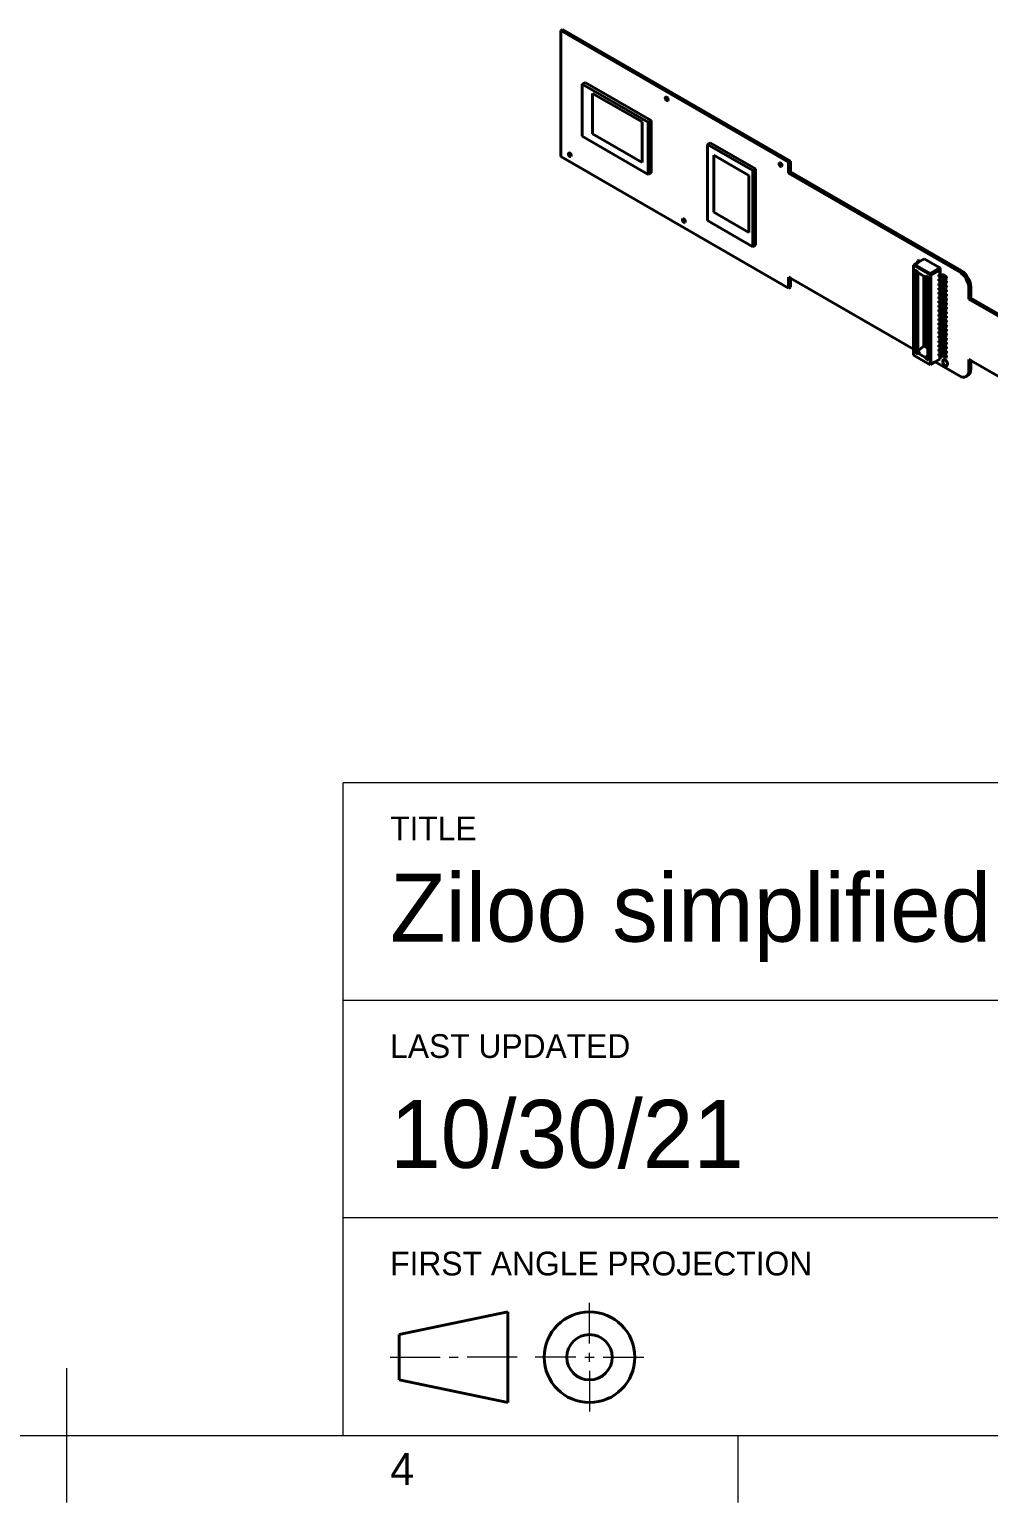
# Model space of a CAD drawing. Header units: millimetres. Extents: x 15 to 292, y 5 to 205.
# Drawn here: x 150.7 to 222.2, y 5 to 114.7 of the extents above; entities that cross this region are included whole.
import ezdxf

# ---------------------------------------------------------------- set-up
doc = ezdxf.new("R2010")
doc.units = ezdxf.units.MM
doc.layers.add('Border', color=7, linetype='Continuous')
doc.layers.add('Geometries', color=7, linetype='Continuous')
doc.styles.add('Shapr0', font='txt', dxfattribs={"height": 2.3925})
doc.styles.add('Shapr1', font='txt', dxfattribs={"height": 2.3925})

msp = doc.modelspace()

# ---------------------------------------------------------------- linework, layer by layer
at = {"layer": 'Border', "linetype": 'Continuous', "lineweight": 15}
for p, q in [((287, 58.6), (174.1, 58.6)), ((174.1, 10), (174.1, 58.6)), ((287, 42.4), (174.1, 42.4)), ((287, 26.2), (174.1, 26.2)), ((192.45, 16.837), (192.45, 19.875)), ((177.6, 15.825), (181.313, 15.825)), ((181.988, 15.825), (182.663, 15.825)), ((187.05, 15.825), (183.338, 15.825)), ((191.438, 15.825), (188.4, 15.825)), ((192.113, 15.825), (192.788, 15.825)), ((192.45, 15.487), (192.45, 16.162)), ((193.463, 15.825), (196.5, 15.825)), ((153.5, 15), (153.5, 5)), ((192.45, 14.812), (192.45, 11.775)), ((20, 10), (287, 10)), ((203.5, 10), (203.5, 5))]:
    msp.add_line(p, q, dxfattribs=at)
at = {"layer": 'Border', "linetype": 'Continuous', "lineweight": 40}
for p, q in [((178.275, 17.512), (186.375, 19.2)), ((186.375, 19.2), (186.375, 12.45)), ((178.275, 17.512), (178.275, 14.137)), ((178.275, 14.137), (186.375, 12.45))]:
    msp.add_line(p, q, dxfattribs=at)
for radius in [3.375, 1.688]:
    msp.add_circle((192.45, 15.825), radius, dxfattribs=at)
at = {"layer": 'Geometries', "linetype": 'Continuous', "lineweight": 40}
for p, q in [((190.304, 114.644), (190.445, 114.725)), ((190.304, 114.644), (190.445, 114.725)), ((190.304, 114.644), (207.275, 104.846)), ((190.304, 105.254), (190.304, 114.644)), ((190.304, 105.254), (190.304, 114.644)), ((190.304, 114.644), (207.275, 104.846)), ((190.445, 114.725), (207.416, 104.927)), ((190.445, 114.725), (207.416, 104.927)), ((191.906, 110.656), (192.119, 110.779)), ((191.906, 110.656), (196.825, 107.817)), ((191.906, 106.766), (191.906, 110.656)), ((192.119, 110.779), (197.037, 107.939)), ((192.684, 106.941), (192.684, 109.962)), ((192.684, 109.962), (196.361, 107.84)), ((196.361, 107.84), (196.361, 104.819)), ((196.825, 107.817), (197.037, 107.939)), ((196.825, 107.817), (196.825, 103.926)), ((197.037, 107.939), (197.037, 104.049)), ((196.825, 103.926), (191.906, 106.766)), ((196.361, 104.819), (192.684, 106.941)), ((201.237, 106.164), (201.449, 106.286)), ((201.237, 100.484), (201.237, 106.164)), ((201.237, 106.164), (204.606, 104.219)), ((201.449, 106.286), (204.819, 104.341)), ((201.7, 101.124), (201.7, 105.37)), ((201.7, 105.37), (204.316, 103.859)), ((207.275, 95.456), (190.304, 105.254)), ((207.275, 95.456), (190.304, 105.254)), ((204.606, 104.219), (204.819, 104.341)), ((204.819, 104.341), (204.819, 98.662)), ((207.275, 104.846), (207.416, 104.927)), ((207.275, 104.846), (207.416, 104.927)), ((207.275, 104.029), (207.275, 104.846)), ((207.275, 104.029), (207.275, 104.846)), ((207.416, 104.111), (207.416, 104.927)), ((207.416, 104.111), (207.416, 104.927)), ((196.825, 103.926), (197.037, 104.049)), ((204.316, 103.859), (204.316, 99.613)), ((204.606, 104.219), (204.606, 98.539)), ((207.275, 104.029), (207.416, 104.111)), ((207.275, 104.029), (207.416, 104.111)), ((207.275, 104.029), (220.003, 96.681)), ((207.275, 104.029), (220.003, 96.681)), ((207.416, 104.111), (220.144, 96.762)), ((207.416, 104.111), (220.144, 96.762)), ((204.316, 99.613), (201.7, 101.124)), ((204.606, 98.539), (201.237, 100.484)), ((204.606, 98.539), (204.819, 98.662)), ((216.649, 97.209), (216.578, 97.168)), ((216.578, 97.168), (216.578, 90.901)), ((216.578, 97.168), (217.816, 96.454)), ((216.9, 97.354), (216.649, 97.209)), ((217.816, 96.536), (216.649, 97.209)), ((216.691, 96.825), (216.691, 90.669)), ((216.691, 96.825), (216.903, 96.703)), ((216.953, 97.528), (216.882, 97.487)), ((216.882, 97.364), (216.882, 97.487)), ((216.882, 97.487), (217.006, 97.415)), ((216.9, 97.354), (216.882, 97.364)), ((217.006, 97.415), (216.9, 97.354)), ((216.903, 96.703), (216.903, 90.669)), ((216.903, 96.703), (216.914, 96.697)), ((216.914, 96.615), (216.914, 96.697)), ((216.914, 96.615), (217.363, 96.356)), ((217.077, 97.456), (216.953, 97.528)), ((217.077, 97.456), (217.006, 97.415)), ((217.384, 97.634), (217.077, 97.456)), ((217.384, 97.634), (218.551, 96.96)), ((218.551, 96.96), (217.816, 96.536)), ((217.886, 96.413), (218.551, 96.797)), ((218.494, 96.895), (218.565, 96.936)), ((218.551, 96.797), (218.494, 96.895)), ((218.565, 96.936), (218.551, 96.96)), ((218.551, 96.797), (218.551, 96.483)), ((218.565, 96.474), (218.565, 96.936)), ((220.003, 96.681), (220.144, 96.762)), ((220.003, 96.681), (220.144, 96.762)), ((207.275, 96.272), (207.416, 96.191)), ((207.275, 96.272), (207.275, 95.456)), ((207.275, 96.272), (207.416, 96.191)), ((207.275, 96.272), (207.275, 95.456)), ((207.275, 95.456), (207.416, 95.538)), ((207.275, 95.456), (207.416, 95.538)), ((207.416, 96.191), (216.578, 90.901)), ((207.416, 96.191), (207.416, 95.538)), ((207.416, 96.191), (207.416, 95.538)), ((207.416, 96.191), (216.578, 90.901)), ((217.363, 96.356), (217.363, 91.13)), ((217.363, 96.356), (217.448, 96.307)), ((217.448, 96.307), (217.448, 91.18)), ((217.448, 96.307), (217.48, 96.289)), ((217.48, 96.37), (217.48, 96.289)), ((217.48, 96.37), (217.565, 96.321)), ((217.565, 96.321), (217.48, 96.289)), ((217.565, 96.321), (217.658, 96.267)), ((217.656, 96.029), (217.586, 95.988)), ((217.639, 96.021), (217.586, 95.99)), ((217.586, 95.988), (217.586, 95.99)), ((217.586, 95.967), (217.586, 95.988)), ((217.586, 95.895), (217.586, 95.967)), ((217.586, 95.895), (217.586, 94.816)), ((217.639, 96.021), (217.639, 96.045)), ((217.649, 96.027), (217.639, 96.021)), ((217.658, 96.267), (217.658, 96.09)), ((217.658, 96.267), (217.702, 96.242)), ((217.658, 96.09), (217.658, 96.03)), ((217.658, 96.03), (217.658, 96.029)), ((217.658, 96.029), (217.658, 95.94)), ((217.658, 95.94), (217.658, 95.856)), ((217.658, 95.856), (217.658, 94.772)), ((217.702, 90.085), (217.702, 96.242)), ((217.816, 96.536), (217.816, 96.454)), ((217.816, 96.454), (217.816, 89.742)), ((217.816, 96.454), (217.886, 96.413)), ((217.886, 89.783), (217.886, 96.413)), ((218.551, 96.483), (218.48, 96.442)), ((218.551, 96.401), (218.48, 96.442)), ((218.48, 96.319), (218.48, 96.442)), ((218.48, 96.319), (218.551, 96.278)), ((218.551, 96.156), (218.48, 96.115)), ((218.551, 96.074), (218.48, 96.115)), ((218.48, 95.993), (218.48, 96.115)), ((218.48, 95.993), (218.551, 95.952)), ((218.551, 95.829), (218.48, 95.789)), ((218.551, 95.748), (218.48, 95.789)), ((218.48, 95.666), (218.48, 95.789)), ((218.48, 95.666), (218.551, 95.625)), ((218.551, 95.503), (218.48, 95.462)), ((218.551, 95.421), (218.48, 95.462)), ((218.48, 95.339), (218.48, 95.462)), ((218.551, 96.483), (218.565, 96.474)), ((218.551, 96.401), (218.551, 96.278)), ((218.551, 96.278), (218.551, 96.156)), ((218.551, 96.156), (218.565, 96.148)), ((218.551, 96.074), (218.551, 95.952)), ((218.551, 95.952), (218.551, 95.829)), ((218.551, 95.829), (218.565, 95.821)), ((218.551, 95.748), (218.551, 95.625)), ((218.551, 95.625), (218.551, 95.503)), ((218.551, 95.503), (218.565, 95.495)), ((218.565, 96.474), (218.622, 96.442)), ((218.565, 96.148), (218.565, 96.271)), ((218.565, 96.148), (218.622, 96.115)), ((218.565, 95.821), (218.565, 95.945)), ((218.565, 95.821), (218.622, 95.789)), ((218.565, 95.495), (218.565, 95.618)), ((218.565, 95.495), (218.622, 95.462)), ((218.672, 96.435), (218.719, 96.443)), ((218.672, 96.108), (218.719, 96.116)), ((218.672, 95.781), (218.719, 95.79)), ((218.672, 95.455), (218.719, 95.463)), ((218.749, 96.388), (218.701, 96.379)), ((218.701, 96.379), (218.701, 96.257)), ((218.701, 96.257), (218.749, 96.265)), ((218.749, 96.061), (218.701, 96.053)), ((218.701, 96.053), (218.701, 95.93)), ((218.701, 95.93), (218.749, 95.939)), ((218.749, 95.735), (218.701, 95.726)), ((218.701, 95.726), (218.701, 95.604)), ((218.701, 95.604), (218.749, 95.612)), ((218.749, 96.388), (218.749, 96.265)), ((218.749, 96.061), (218.749, 95.939)), ((218.749, 95.735), (218.749, 95.612)), ((218.798, 96.38), (218.798, 96.258)), ((218.982, 96.274), (218.798, 96.38)), ((218.798, 96.258), (218.982, 96.152)), ((218.798, 96.054), (218.798, 95.931)), ((218.982, 95.948), (218.798, 96.054)), ((218.798, 95.931), (218.982, 95.825)), ((218.798, 95.727), (218.798, 95.605)), ((218.982, 95.621), (218.798, 95.727)), ((218.798, 95.605), (218.982, 95.499)), ((218.869, 96.421), (219.053, 96.315)), ((218.869, 96.095), (219.053, 95.989)), ((218.869, 95.768), (219.053, 95.662)), ((219.053, 96.315), (218.982, 96.274)), ((218.982, 96.152), (218.982, 96.274)), ((218.982, 96.152), (219.053, 96.193)), ((219.053, 95.989), (218.982, 95.948)), ((218.982, 95.825), (218.982, 95.948)), ((218.982, 95.825), (219.053, 95.866)), ((219.053, 95.662), (218.982, 95.621)), ((218.982, 95.499), (218.982, 95.621)), ((218.982, 95.499), (219.053, 95.54)), ((219.053, 96.315), (219.053, 96.193)), ((219.053, 95.989), (219.053, 95.866)), ((219.053, 95.662), (219.053, 95.54)), ((220.851, 95.538), (220.71, 95.456)), ((220.851, 95.538), (220.71, 95.456)), ((220.851, 95.538), (220.851, 94.721)), ((220.851, 95.538), (220.851, 94.721)), ((217.628, 94.786), (217.658, 94.769)), ((217.658, 94.772), (217.658, 94.769)), ((217.658, 94.769), (217.658, 92.836)), ((218.48, 95.339), (218.551, 95.299)), ((218.551, 95.176), (218.48, 95.135)), ((218.551, 95.095), (218.48, 95.135)), ((218.48, 95.013), (218.48, 95.135)), ((218.48, 95.013), (218.551, 94.972)), ((218.551, 94.85), (218.48, 94.809)), ((218.551, 94.768), (218.48, 94.809)), ((218.48, 94.686), (218.48, 94.809)), ((218.48, 94.686), (218.551, 94.645)), ((218.551, 94.523), (218.48, 94.482)), ((218.551, 94.441), (218.48, 94.482)), ((218.48, 94.36), (218.48, 94.482)), ((218.551, 95.421), (218.551, 95.299)), ((218.551, 95.299), (218.551, 95.176)), ((218.551, 95.176), (218.565, 95.168)), ((218.551, 95.095), (218.551, 94.972)), ((218.551, 94.972), (218.551, 94.85)), ((218.551, 94.85), (218.565, 94.841)), ((218.551, 94.768), (218.551, 94.645)), ((218.551, 94.645), (218.551, 94.523)), ((218.551, 94.523), (218.565, 94.515)), ((218.551, 94.441), (218.551, 94.319)), ((218.565, 95.168), (218.565, 95.291)), ((218.565, 95.168), (218.622, 95.135)), ((218.565, 94.841), (218.565, 94.965)), ((218.565, 94.841), (218.622, 94.809)), ((218.565, 94.515), (218.565, 94.638)), ((218.565, 94.515), (218.622, 94.482)), ((218.672, 95.128), (218.719, 95.137)), ((218.672, 94.802), (218.719, 94.81)), ((218.672, 94.475), (218.719, 94.483)), ((218.749, 95.408), (218.701, 95.399)), ((218.701, 95.399), (218.701, 95.277)), ((218.701, 95.277), (218.749, 95.285)), ((218.749, 95.081), (218.701, 95.073)), ((218.701, 95.073), (218.701, 94.95)), ((218.701, 94.95), (218.749, 94.959)), ((218.749, 94.755), (218.701, 94.746)), ((218.701, 94.746), (218.701, 94.624)), ((218.701, 94.624), (218.749, 94.632)), ((218.749, 94.428), (218.701, 94.42)), ((218.701, 94.42), (218.701, 94.297)), ((218.749, 95.408), (218.749, 95.285)), ((218.749, 95.081), (218.749, 94.959)), ((218.749, 94.755), (218.749, 94.632)), ((218.749, 94.428), (218.749, 94.306)), ((218.982, 95.295), (218.798, 95.401)), ((218.798, 95.401), (218.798, 95.278)), ((218.798, 95.278), (218.982, 95.172)), ((218.798, 95.074), (218.798, 94.952)), ((218.982, 94.968), (218.798, 95.074)), ((218.798, 94.952), (218.982, 94.845)), ((218.798, 94.748), (218.798, 94.625)), ((218.982, 94.641), (218.798, 94.748)), ((218.798, 94.625), (218.982, 94.519)), ((218.982, 94.315), (218.798, 94.421)), ((218.798, 94.421), (218.798, 94.298)), ((218.869, 95.442), (219.053, 95.335)), ((218.869, 95.115), (219.053, 95.009)), ((218.869, 94.788), (219.053, 94.682)), ((218.869, 94.462), (219.053, 94.356)), ((219.053, 95.335), (218.982, 95.295)), ((218.982, 95.172), (218.982, 95.295)), ((218.982, 95.172), (219.053, 95.213)), ((219.053, 95.009), (218.982, 94.968)), ((218.982, 94.845), (218.982, 94.968)), ((218.982, 94.845), (219.053, 94.886)), ((219.053, 94.682), (218.982, 94.641)), ((218.982, 94.519), (218.982, 94.641)), ((218.982, 94.519), (219.053, 94.56)), ((219.053, 95.335), (219.053, 95.213)), ((219.053, 95.009), (219.053, 94.886)), ((219.053, 94.682), (219.053, 94.56)), ((220.71, 94.639), (220.71, 95.456)), ((220.71, 94.639), (220.71, 95.456)), ((220.71, 94.639), (220.851, 94.721)), ((220.71, 94.639), (220.851, 94.721)), ((249.347, 78.105), (220.71, 94.639)), ((249.347, 78.105), (220.71, 94.639)), ((220.851, 94.721), (249.489, 78.187)), ((220.851, 94.721), (249.489, 78.187)), ((218.48, 94.36), (218.551, 94.319)), ((218.551, 94.196), (218.48, 94.156)), ((218.48, 94.033), (218.48, 94.156)), ((218.551, 94.115), (218.48, 94.156)), ((218.48, 94.033), (218.551, 93.992)), ((218.551, 93.87), (218.48, 93.829)), ((218.551, 93.788), (218.48, 93.829)), ((218.48, 93.706), (218.48, 93.829)), ((218.48, 93.706), (218.551, 93.666)), ((218.551, 93.543), (218.48, 93.502)), ((218.551, 93.462), (218.48, 93.502)), ((218.48, 93.38), (218.48, 93.502)), ((218.48, 93.38), (218.551, 93.339)), ((218.551, 94.319), (218.551, 94.196)), ((218.551, 94.196), (218.565, 94.188)), ((218.551, 94.115), (218.551, 93.992)), ((218.551, 93.992), (218.551, 93.87)), ((218.551, 93.87), (218.565, 93.862)), ((218.551, 93.788), (218.551, 93.666)), ((218.551, 93.666), (218.551, 93.543)), ((218.551, 93.543), (218.565, 93.535)), ((218.551, 93.462), (218.551, 93.339)), ((218.551, 93.339), (218.551, 93.217)), ((218.565, 94.188), (218.565, 94.312)), ((218.565, 94.188), (218.622, 94.156)), ((218.565, 93.862), (218.565, 93.985)), ((218.565, 93.862), (218.622, 93.829)), ((218.565, 93.535), (218.565, 93.658)), ((218.565, 93.535), (218.622, 93.502)), ((218.565, 93.208), (218.565, 93.332)), ((218.672, 94.148), (218.719, 94.157)), ((218.672, 93.822), (218.719, 93.83)), ((218.672, 93.495), (218.719, 93.504)), ((218.701, 94.297), (218.749, 94.306)), ((218.749, 94.102), (218.701, 94.093)), ((218.701, 94.093), (218.701, 93.971)), ((218.701, 93.971), (218.749, 93.979)), ((218.749, 93.775), (218.701, 93.767)), ((218.701, 93.767), (218.701, 93.644)), ((218.701, 93.644), (218.749, 93.652)), ((218.749, 93.448), (218.701, 93.44)), ((218.701, 93.44), (218.701, 93.317)), ((218.701, 93.317), (218.749, 93.326)), ((218.749, 94.102), (218.749, 93.979)), ((218.749, 93.775), (218.749, 93.652)), ((218.749, 93.448), (218.749, 93.326)), ((218.798, 94.298), (218.982, 94.192)), ((218.798, 94.094), (218.798, 93.972)), ((218.982, 93.988), (218.798, 94.094)), ((218.798, 93.972), (218.982, 93.866)), ((218.798, 93.768), (218.798, 93.645)), ((218.982, 93.662), (218.798, 93.768)), ((218.798, 93.645), (218.982, 93.539)), ((218.798, 93.441), (218.798, 93.319)), ((218.982, 93.335), (218.798, 93.441)), ((218.798, 93.319), (218.982, 93.212)), ((218.869, 94.135), (219.053, 94.029)), ((218.869, 93.809), (219.053, 93.702)), ((218.869, 93.482), (219.053, 93.376)), ((219.053, 94.356), (218.982, 94.315)), ((218.982, 94.192), (218.982, 94.315)), ((218.982, 94.192), (219.053, 94.233)), ((219.053, 94.029), (218.982, 93.988)), ((218.982, 93.866), (218.982, 93.988)), ((218.982, 93.866), (219.053, 93.907)), ((219.053, 93.702), (218.982, 93.662)), ((218.982, 93.539), (218.982, 93.662)), ((218.982, 93.539), (219.053, 93.58)), ((219.053, 93.376), (218.982, 93.335)), ((218.982, 93.212), (218.982, 93.335)), ((219.053, 94.356), (219.053, 94.233)), ((219.053, 94.029), (219.053, 93.907)), ((219.053, 93.702), (219.053, 93.58)), ((219.053, 93.376), (219.053, 93.253)), ((217.656, 92.775), (217.586, 92.735)), ((217.639, 92.767), (217.586, 92.736)), ((217.586, 92.735), (217.586, 92.713)), ((217.586, 92.642), (217.586, 92.713)), ((217.586, 92.642), (217.586, 91.563)), ((217.639, 92.791), (217.639, 92.767)), ((217.649, 92.773), (217.639, 92.767)), ((217.658, 92.836), (217.658, 92.777)), ((217.658, 92.777), (217.658, 92.776)), ((217.658, 92.776), (217.658, 92.687)), ((217.658, 92.687), (217.658, 92.602)), ((217.658, 92.602), (217.658, 91.518)), ((218.551, 93.217), (218.48, 93.176)), ((218.48, 93.053), (218.48, 93.176)), ((218.551, 93.135), (218.48, 93.176)), ((218.48, 93.053), (218.551, 93.012)), ((218.551, 92.89), (218.48, 92.849)), ((218.551, 92.808), (218.48, 92.849)), ((218.48, 92.727), (218.48, 92.849)), ((218.48, 92.727), (218.551, 92.686)), ((218.551, 92.563), (218.48, 92.523)), ((218.48, 92.4), (218.48, 92.523)), ((218.551, 92.482), (218.48, 92.523)), ((218.48, 92.4), (218.551, 92.359)), ((218.551, 92.237), (218.48, 92.196)), ((218.48, 92.073), (218.48, 92.196)), ((218.551, 92.155), (218.48, 92.196)), ((218.551, 93.217), (218.565, 93.208)), ((218.551, 93.135), (218.551, 93.012)), ((218.551, 93.012), (218.551, 92.89)), ((218.551, 92.89), (218.565, 92.882)), ((218.551, 92.808), (218.551, 92.686)), ((218.551, 92.686), (218.551, 92.563)), ((218.551, 92.563), (218.565, 92.555)), ((218.551, 92.482), (218.551, 92.359)), ((218.551, 92.359), (218.551, 92.237)), ((218.551, 92.237), (218.565, 92.229)), ((218.565, 93.208), (218.622, 93.176)), ((218.565, 92.882), (218.565, 93.005)), ((218.565, 92.882), (218.622, 92.849)), ((218.565, 92.555), (218.565, 92.679)), ((218.565, 92.555), (218.622, 92.523)), ((218.565, 92.229), (218.565, 92.352)), ((218.565, 92.229), (218.622, 92.196)), ((218.672, 93.169), (218.719, 93.177)), ((218.672, 92.842), (218.719, 92.85)), ((218.672, 92.515), (218.719, 92.524)), ((218.672, 92.189), (218.719, 92.197)), ((218.749, 93.122), (218.701, 93.113)), ((218.701, 93.113), (218.701, 92.991)), ((218.701, 92.991), (218.749, 92.999)), ((218.749, 92.795), (218.701, 92.787)), ((218.701, 92.787), (218.701, 92.664)), ((218.701, 92.664), (218.749, 92.673)), ((218.749, 92.469), (218.701, 92.46)), ((218.701, 92.46), (218.701, 92.338)), ((218.701, 92.338), (218.749, 92.346)), ((218.749, 93.122), (218.749, 92.999)), ((218.749, 92.795), (218.749, 92.673)), ((218.749, 92.469), (218.749, 92.346)), ((218.798, 93.115), (218.798, 92.992)), ((218.982, 93.008), (218.798, 93.115)), ((218.798, 92.992), (218.982, 92.886)), ((218.982, 92.682), (218.798, 92.788)), ((218.798, 92.788), (218.798, 92.665)), ((218.798, 92.665), (218.982, 92.559)), ((218.798, 92.461), (218.798, 92.339)), ((218.982, 92.355), (218.798, 92.461)), ((218.798, 92.339), (218.982, 92.233)), ((218.869, 93.155), (219.053, 93.049)), ((218.869, 92.829), (219.053, 92.723)), ((218.869, 92.502), (219.053, 92.396)), ((218.869, 92.176), (219.053, 92.069)), ((218.982, 93.212), (219.053, 93.253)), ((219.053, 93.049), (218.982, 93.008)), ((218.982, 92.886), (218.982, 93.008)), ((218.982, 92.886), (219.053, 92.927)), ((219.053, 92.723), (218.982, 92.682)), ((218.982, 92.559), (218.982, 92.682)), ((218.982, 92.559), (219.053, 92.6)), ((219.053, 92.396), (218.982, 92.355)), ((218.982, 92.233), (218.982, 92.355)), ((218.982, 92.233), (219.053, 92.274)), ((219.053, 93.049), (219.053, 92.927)), ((219.053, 92.723), (219.053, 92.6)), ((219.053, 92.396), (219.053, 92.274)), ((217.363, 91.13), (216.939, 90.8)), ((217.448, 91.18), (217.371, 91.135)), ((217.658, 90.969), (217.371, 91.135)), ((217.658, 91.058), (217.448, 91.18)), ((217.628, 91.533), (217.658, 91.515)), ((217.658, 91.518), (217.658, 91.515)), ((217.658, 91.515), (217.658, 91.058)), ((218.48, 92.073), (218.551, 92.033)), ((218.551, 91.91), (218.48, 91.869)), ((218.551, 91.829), (218.48, 91.869)), ((218.48, 91.747), (218.48, 91.869)), ((218.48, 91.747), (218.551, 91.706)), ((218.551, 91.584), (218.48, 91.543)), ((218.551, 91.502), (218.48, 91.543)), ((218.48, 91.42), (218.48, 91.543)), ((218.48, 91.42), (218.551, 91.379)), ((218.551, 91.257), (218.48, 91.216)), ((218.551, 91.175), (218.48, 91.216)), ((218.48, 91.094), (218.48, 91.216)), ((218.48, 91.094), (218.551, 91.053)), ((218.551, 92.155), (218.551, 92.033)), ((218.551, 92.033), (218.551, 91.91)), ((218.551, 91.91), (218.565, 91.902)), ((218.551, 91.829), (218.551, 91.706)), ((218.551, 91.706), (218.551, 91.584)), ((218.551, 91.584), (218.565, 91.575)), ((218.551, 91.502), (218.551, 91.379)), ((218.551, 91.379), (218.551, 91.257)), ((218.551, 91.257), (218.565, 91.249)), ((218.551, 91.175), (218.551, 91.053)), ((218.565, 91.902), (218.565, 92.025)), ((218.565, 91.902), (218.622, 91.869)), ((218.565, 91.575), (218.565, 91.699)), ((218.565, 91.575), (218.622, 91.543)), ((218.565, 91.249), (218.565, 91.372)), ((218.565, 91.249), (218.622, 91.216)), ((218.672, 91.862), (218.719, 91.871)), ((218.672, 91.536), (218.719, 91.544)), ((218.672, 91.209), (218.719, 91.217)), ((218.749, 92.142), (218.701, 92.134)), ((218.701, 92.134), (218.701, 92.011)), ((218.701, 92.011), (218.749, 92.019)), ((218.749, 91.815), (218.701, 91.807)), ((218.701, 91.807), (218.701, 91.684)), ((218.701, 91.684), (218.749, 91.693)), ((218.749, 91.489), (218.701, 91.48)), ((218.701, 91.48), (218.701, 91.358)), ((218.701, 91.358), (218.749, 91.366)), ((218.749, 91.162), (218.701, 91.154)), ((218.701, 91.154), (218.701, 91.031)), ((218.749, 92.142), (218.749, 92.019)), ((218.749, 91.815), (218.749, 91.693)), ((218.749, 91.489), (218.749, 91.366)), ((218.749, 91.162), (218.749, 91.04)), ((218.982, 92.029), (218.798, 92.135)), ((218.798, 92.135), (218.798, 92.012)), ((218.798, 92.012), (218.982, 91.906)), ((218.798, 91.808), (218.798, 91.686)), ((218.982, 91.702), (218.798, 91.808)), ((218.798, 91.686), (218.982, 91.579)), ((218.798, 91.482), (218.798, 91.359)), ((218.982, 91.375), (218.798, 91.482)), ((218.798, 91.359), (218.982, 91.253)), ((218.798, 91.155), (218.798, 91.032)), ((218.982, 91.049), (218.798, 91.155)), ((218.869, 91.849), (219.053, 91.743)), ((218.869, 91.522), (219.053, 91.416)), ((218.869, 91.196), (219.053, 91.09)), ((219.053, 92.069), (218.982, 92.029)), ((218.982, 91.906), (218.982, 92.029)), ((218.982, 91.906), (219.053, 91.947)), ((219.053, 91.743), (218.982, 91.702)), ((218.982, 91.579), (218.982, 91.702)), ((218.982, 91.579), (219.053, 91.62)), ((219.053, 91.416), (218.982, 91.375)), ((218.982, 91.253), (218.982, 91.375)), ((218.982, 91.253), (219.053, 91.294)), ((219.053, 91.09), (218.982, 91.049)), ((219.053, 92.069), (219.053, 91.947)), ((219.053, 91.743), (219.053, 91.62)), ((219.053, 91.416), (219.053, 91.294)), ((219.053, 91.09), (219.053, 90.967)), ((216.578, 90.901), (216.578, 90.457)), ((217.816, 89.742), (216.578, 90.457)), ((216.914, 90.541), (216.691, 90.669)), ((216.903, 90.669), (216.939, 90.69)), ((216.974, 90.669), (216.914, 90.622)), ((217.48, 90.296), (216.914, 90.622)), ((216.914, 90.622), (216.914, 90.541)), ((217.055, 90.732), (216.939, 90.8)), ((216.939, 90.69), (216.939, 90.8)), ((216.974, 90.669), (216.939, 90.69)), ((217.055, 90.732), (216.974, 90.669)), ((217.621, 90.406), (217.48, 90.296)), ((217.48, 90.214), (217.621, 90.296)), ((217.48, 90.296), (217.48, 90.214)), ((217.48, 90.214), (217.702, 90.085)), ((217.621, 90.296), (217.621, 90.406)), ((217.621, 90.406), (217.658, 90.384)), ((217.658, 90.274), (217.621, 90.296)), ((217.658, 91.058), (217.658, 90.969)), ((217.658, 90.969), (217.658, 90.384)), ((217.658, 90.384), (217.658, 90.274)), ((217.658, 90.274), (217.658, 90.147)), ((218.551, 90.167), (218.2, 89.964)), ((218.551, 90.93), (218.48, 90.89)), ((218.551, 90.849), (218.48, 90.89)), ((218.48, 90.767), (218.48, 90.89)), ((218.48, 90.767), (218.551, 90.726)), ((218.551, 90.604), (218.48, 90.563)), ((218.551, 90.522), (218.48, 90.563)), ((218.48, 90.44), (218.48, 90.563)), ((218.48, 90.44), (218.551, 90.4)), ((218.551, 91.053), (218.551, 90.93)), ((218.551, 90.93), (218.565, 90.922)), ((218.551, 90.849), (218.551, 90.726)), ((218.551, 90.726), (218.551, 90.604)), ((218.551, 90.604), (218.565, 90.596)), ((218.551, 90.522), (218.551, 90.4)), ((218.551, 90.4), (218.551, 90.167)), ((218.565, 90.175), (218.551, 90.167)), ((218.565, 90.922), (218.565, 91.046)), ((218.565, 90.922), (218.622, 90.89)), ((218.565, 90.596), (218.565, 90.719)), ((218.565, 90.596), (218.622, 90.563)), ((218.565, 90.175), (218.565, 90.392)), ((218.672, 90.882), (218.719, 90.891)), ((218.672, 90.556), (218.719, 90.564)), ((218.701, 91.031), (218.749, 91.04)), ((218.749, 90.836), (218.701, 90.827)), ((218.701, 90.827), (218.701, 90.705)), ((218.701, 90.705), (218.749, 90.713)), ((218.749, 90.509), (218.701, 90.501)), ((218.701, 90.501), (218.701, 90.378)), ((218.701, 90.378), (218.749, 90.386)), ((218.749, 90.836), (218.749, 90.713)), ((218.749, 90.509), (218.749, 90.386)), ((218.798, 91.032), (218.982, 90.926)), ((218.982, 90.722), (218.798, 90.828)), ((218.798, 90.828), (218.798, 90.706)), ((218.798, 90.706), (218.982, 90.6)), ((218.798, 90.502), (218.798, 90.379)), ((218.982, 90.396), (218.798, 90.502)), ((218.798, 90.379), (218.982, 90.273)), ((218.821, 90.109), (218.864, 90.134)), ((218.869, 90.869), (219.053, 90.763)), ((218.869, 90.543), (219.053, 90.436)), ((218.982, 90.926), (218.982, 91.049)), ((218.982, 90.926), (219.053, 90.967)), ((219.053, 90.763), (218.982, 90.722)), ((218.982, 90.6), (218.982, 90.722)), ((218.982, 90.6), (219.053, 90.641)), ((219.053, 90.436), (218.982, 90.396)), ((218.982, 90.273), (218.982, 90.396)), ((218.982, 90.273), (219.053, 90.314)), ((219.053, 90.763), (219.053, 90.641)), ((219.053, 90.436), (219.053, 90.314)), ((220.71, 90.149), (220.851, 90.067)), ((220.71, 89.332), (220.71, 90.149)), ((220.71, 89.332), (220.71, 90.149)), ((220.71, 90.149), (220.851, 90.067)), ((220.851, 89.414), (220.851, 90.067)), ((220.851, 89.414), (220.851, 90.067)), ((220.851, 90.067), (245.51, 75.83)), ((220.851, 90.067), (245.51, 75.83)), ((217.886, 89.783), (217.816, 89.742)), ((218.2, 89.964), (217.886, 89.783)), ((218.2, 89.964), (220.003, 88.924)), ((218.2, 89.964), (220.003, 88.924)), ((219.071, 89.676), (219.114, 89.701)), ((220.503, 88.874), (220.644, 88.956)), ((220.503, 88.874), (220.644, 88.956)), ((220.71, 89.332), (220.851, 89.414)), ((220.71, 89.332), (220.851, 89.414))]:
    msp.add_line(p, q, dxfattribs=at)
at = {"layer": 'Geometries', "linetype": 'Continuous', "lineweight": 40, "flags": 128}
for points in [[(217.653, 96.029), (217.652, 96.029), (217.651, 96.028), (217.65, 96.028), (217.649, 96.027)], [(217.654, 96.032), (217.654, 96.032), (217.654, 96.032), (217.654, 96.031), (217.654, 96.031), (217.653, 96.03), (217.653, 96.029)], [(217.586, 92.737), (217.586, 92.736), (217.586, 92.736), (217.586, 92.736), (217.586, 92.735)], [(217.653, 92.776), (217.652, 92.775), (217.651, 92.775), (217.65, 92.774), (217.649, 92.773)], [(217.654, 92.778), (217.654, 92.778), (217.654, 92.778), (217.654, 92.777), (217.654, 92.777), (217.653, 92.776), (217.653, 92.776)]]:
    msp.add_lwpolyline(points, dxfattribs=at)
at = {"layer": 'Geometries', "linetype": 'Continuous', "lineweight": 40}
for centre, major_axis, ratio, start_param, end_param in [((198.2, 109.554), (-0.075, 0.13), 0.5773503, 0, 3.1415927), ((198.2, 109.554), (-0.075, 0.13), 0.5773503, 3.1415927, 6.2831853), ((190.987, 105.39), (-0.075, 0.13), 0.5773503, 0, 3.1415927), ((190.987, 105.39), (-0.075, 0.13), 0.5773503, 3.1415927, 6.2831853), ((206.685, 104.655), (-0.075, 0.13), 0.5773503, 0, 3.1415927), ((206.685, 104.655), (-0.075, 0.13), 0.5773503, 3.1415927, 6.2831853), ((199.473, 100.491), (-0.075, 0.13), 0.5773503, 0, 3.1415927), ((199.473, 100.491), (-0.075, 0.13), 0.5773503, 3.1415927, 6.2831853), ((220.003, 95.864), (0.5, -0.866), 0.5773503, 0.7853982, 2.3561945), ((220.003, 95.864), (0.5, -0.866), 0.5773503, 0.7853982, 2.3561945), ((220.144, 95.946), (-0.5, 0.866), 0.5773503, 3.9269908, 5.4977871), ((220.144, 95.946), (-0.5, 0.866), 0.5773503, 3.9269908, 5.4977871), ((217.664, 95.676), (0.16, -0.277), 0.5773503, 2.3784839, 2.7071023), ((217.628, 95.656), (0.135, -0.234), 0.5773503, 2.1967495, 2.5802876), ((217.709, 96.004), (-0.05, 0.0866), 0.5773503, 0.0203086, 0.7853982), ((217.603, 96.024), (-0.05, 0), 0.5773503, 3.3198322, 3.9269908), ((217.674, 95.984), (-0.025, 0.0433), 0.5773503, 6.0213859, 6.2831853), ((217.639, 96.075), (-0.0044, 0.0498), 0.7886751, 3.4924721, 3.550712), ((217.77, 95.738), (-0.16, 0.277), 0.5773503, 6.0110676, 6.0213859), ((218.657, 96.462), (-0.15, 0), 0.5773503, 0.7853982, 1.8662372), ((218.657, 96.34), (-0.15, 0), 0.5773503, 0.7853982, 0.9111646), ((218.657, 96.136), (-0.15, 0), 0.5773503, 0.7853982, 1.8662372), ((218.657, 96.013), (-0.15, 0), 0.5773503, 0.7853982, 0.9111646), ((218.657, 95.809), (-0.15, 0), 0.5773503, 0.7853982, 1.8662372), ((218.657, 95.686), (-0.15, 0), 0.5773503, 0.7853982, 0.9111646), ((218.657, 96.34), (-0.15, 0), 0.5773503, 0.9111646, 1.8662372), ((218.657, 96.013), (-0.15, 0), 0.5773503, 0.9111646, 1.8662372), ((218.657, 95.686), (-0.15, 0), 0.5773503, 0.9111646, 1.8662372), ((218.657, 96.462), (-0.05, 0), 0.5773503, 0.7853982, 1.8662372), ((218.657, 96.136), (-0.05, 0), 0.5773503, 0.7853982, 1.8662372), ((218.657, 95.809), (-0.05, 0), 0.5773503, 0.7853982, 1.8662372), ((218.657, 95.482), (-0.05, 0), 0.5773503, 0.7853982, 1.8662372), ((218.763, 96.36), (-0.15, 0), 0.5773503, 3.9269908, 5.0078298), ((218.763, 96.033), (-0.15, 0), 0.5773503, 3.9269908, 5.0078298), ((218.763, 95.707), (-0.15, 0), 0.5773503, 3.9269908, 5.0078298), ((218.763, 95.38), (-0.15, 0), 0.5773503, 3.9269908, 5.0078298), ((218.763, 96.36), (-0.05, 0), 0.5773503, 3.9269908, 5.0078298), ((218.763, 96.238), (-0.05, 0), 0.5773503, 3.9269908, 5.0078298), ((218.763, 96.033), (-0.05, 0), 0.5773503, 3.9269908, 5.0078298), ((218.763, 95.911), (-0.05, 0), 0.5773503, 3.9269908, 5.0078298), ((218.763, 95.707), (-0.05, 0), 0.5773503, 3.9269908, 5.0078298), ((218.763, 95.584), (-0.05, 0), 0.5773503, 3.9269908, 5.0078298), ((217.628, 95.007), (0.135, -0.234), 0.5773503, 5.2736941, 5.4977871), ((217.628, 95.007), (0.135, -0.234), 0.5773503, 5.4977871, 5.6572321), ((218.657, 95.482), (-0.15, 0), 0.5773503, 0.7853982, 1.8662372), ((218.657, 95.36), (-0.15, 0), 0.5773503, 0.7853982, 0.9111646), ((218.657, 95.156), (-0.15, 0), 0.5773503, 0.7853982, 1.8662372), ((218.657, 95.033), (-0.15, 0), 0.5773503, 0.7853982, 0.9111646), ((218.657, 94.829), (-0.15, 0), 0.5773503, 0.7853982, 1.8662372), ((218.657, 94.707), (-0.15, 0), 0.5773503, 0.7853982, 0.9111646), ((218.657, 94.503), (-0.15, 0), 0.5773503, 0.7853982, 1.8662372), ((218.657, 95.36), (-0.15, 0), 0.5773503, 0.9111646, 1.8662372), ((218.657, 95.033), (-0.15, 0), 0.5773503, 0.9111646, 1.8662372), ((218.657, 94.707), (-0.15, 0), 0.5773503, 0.9111646, 1.8662372), ((218.657, 95.156), (-0.05, 0), 0.5773503, 0.7853982, 1.8662372), ((218.657, 94.829), (-0.05, 0), 0.5773503, 0.7853982, 1.8662372), ((218.657, 94.503), (-0.05, 0), 0.5773503, 0.7853982, 1.8662372), ((218.763, 95.054), (-0.15, 0), 0.5773503, 3.9269908, 5.0078298), ((218.763, 94.727), (-0.15, 0), 0.5773503, 3.9269908, 5.0078298), ((218.763, 94.4), (-0.15, 0), 0.5773503, 3.9269908, 5.0078298), ((218.763, 95.38), (-0.05, 0), 0.5773503, 3.9269908, 5.0078298), ((218.763, 95.258), (-0.05, 0), 0.5773503, 3.9269908, 5.0078298), ((218.763, 95.054), (-0.05, 0), 0.5773503, 3.9269908, 5.0078298), ((218.763, 94.931), (-0.05, 0), 0.5773503, 3.9269908, 5.0078298), ((218.763, 94.727), (-0.05, 0), 0.5773503, 3.9269908, 5.0078298), ((218.763, 94.605), (-0.05, 0), 0.5773503, 3.9269908, 5.0078298), ((218.763, 94.4), (-0.05, 0), 0.5773503, 3.9269908, 5.0078298), ((218.657, 94.38), (-0.15, 0), 0.5773503, 0.7853982, 0.9111646), ((218.657, 94.176), (-0.15, 0), 0.5773503, 0.7853982, 1.8662372), ((218.657, 94.053), (-0.15, 0), 0.5773503, 0.7853982, 0.9111646), ((218.657, 93.849), (-0.15, 0), 0.5773503, 0.7853982, 1.8662372), ((218.657, 93.727), (-0.15, 0), 0.5773503, 0.7853982, 0.9111646), ((218.657, 93.523), (-0.15, 0), 0.5773503, 0.7853982, 1.8662372), ((218.657, 93.4), (-0.15, 0), 0.5773503, 0.7853982, 0.9111646), ((218.657, 94.38), (-0.15, 0), 0.5773503, 0.9111646, 1.8662372), ((218.657, 94.053), (-0.15, 0), 0.5773503, 0.9111646, 1.8662372), ((218.657, 93.727), (-0.15, 0), 0.5773503, 0.9111646, 1.8662372), ((218.657, 93.4), (-0.15, 0), 0.5773503, 0.9111646, 1.8662372), ((218.657, 94.176), (-0.05, 0), 0.5773503, 0.7853982, 1.8662372), ((218.657, 93.849), (-0.05, 0), 0.5773503, 0.7853982, 1.8662372), ((218.657, 93.523), (-0.05, 0), 0.5773503, 0.7853982, 1.8662372), ((218.763, 94.074), (-0.15, 0), 0.5773503, 3.9269908, 5.0078298), ((218.763, 93.747), (-0.15, 0), 0.5773503, 3.9269908, 5.0078298), ((218.763, 93.421), (-0.15, 0), 0.5773503, 3.9269908, 5.0078298), ((218.763, 94.278), (-0.05, 0), 0.5773503, 3.9269908, 5.0078298), ((218.763, 94.074), (-0.05, 0), 0.5773503, 3.9269908, 5.0078298), ((218.763, 93.951), (-0.05, 0), 0.5773503, 3.9269908, 5.0078298), ((218.763, 93.747), (-0.05, 0), 0.5773503, 3.9269908, 5.0078298), ((218.763, 93.625), (-0.05, 0), 0.5773503, 3.9269908, 5.0078298), ((218.763, 93.421), (-0.05, 0), 0.5773503, 3.9269908, 5.0078298), ((218.763, 93.298), (-0.05, 0), 0.5773503, 3.9269908, 5.0078298), ((217.664, 92.423), (-0.16, 0.277), 0.5773503, 5.5200766, 5.8486945), ((217.628, 92.402), (-0.135, 0.234), 0.5773503, 5.3383422, 5.7218802), ((217.709, 92.75), (-0.05, 0.0866), 0.5773503, 0.0203086, 0.7853982), ((217.603, 92.771), (-0.05, 0), 0.5773503, 3.3198322, 3.9269908), ((217.674, 92.73), (-0.025, 0.0433), 0.5773503, 6.0213859, 6.2831853), ((217.639, 92.821), (-0.0044, 0.0498), 0.7886751, 3.4924721, 3.550712), ((217.77, 92.484), (0.16, -0.277), 0.5773503, 2.8694749, 2.8797933), ((218.657, 93.196), (-0.15, 0), 0.5773503, 0.7853982, 1.8662372), ((218.657, 93.074), (-0.15, 0), 0.5773503, 0.7853982, 0.9111646), ((218.657, 92.87), (-0.15, 0), 0.5773503, 0.7853982, 1.8662372), ((218.657, 92.747), (-0.15, 0), 0.5773503, 0.7853982, 0.9111646), ((218.657, 92.543), (-0.15, 0), 0.5773503, 0.7853982, 1.8662372), ((218.657, 92.42), (-0.15, 0), 0.5773503, 0.7853982, 0.9111646), ((218.657, 93.074), (-0.15, 0), 0.5773503, 0.9111646, 1.8662372), ((218.657, 92.747), (-0.15, 0), 0.5773503, 0.9111646, 1.8662372), ((218.657, 92.42), (-0.15, 0), 0.5773503, 0.9111646, 1.8662372), ((218.657, 93.196), (-0.05, 0), 0.5773503, 0.7853982, 1.8662372), ((218.657, 92.87), (-0.05, 0), 0.5773503, 0.7853982, 1.8662372), ((218.657, 92.543), (-0.05, 0), 0.5773503, 0.7853982, 1.8662372), ((218.657, 92.216), (-0.05, 0), 0.5773503, 0.7853982, 1.8662372), ((218.763, 93.094), (-0.15, 0), 0.5773503, 3.9269908, 5.0078298), ((218.763, 92.767), (-0.15, 0), 0.5773503, 3.9269908, 5.0078298), ((218.763, 92.441), (-0.15, 0), 0.5773503, 3.9269908, 5.0078298), ((218.763, 92.114), (-0.15, 0), 0.5773503, 3.9269908, 5.0078298), ((218.763, 93.094), (-0.05, 0), 0.5773503, 3.9269908, 5.0078298), ((218.763, 92.972), (-0.05, 0), 0.5773503, 3.9269908, 5.0078298), ((218.763, 92.767), (-0.05, 0), 0.5773503, 3.9269908, 5.0078298), ((218.763, 92.645), (-0.05, 0), 0.5773503, 3.9269908, 5.0078298), ((218.763, 92.441), (-0.05, 0), 0.5773503, 3.9269908, 5.0078298), ((218.763, 92.318), (-0.05, 0), 0.5773503, 3.9269908, 5.0078298), ((217.405, 91.106), (-0.0596, -0.0109), 0.6657447, 5.203503, 5.3761845), ((217.628, 91.753), (-0.135, 0.234), 0.5773503, 2.1321014, 2.3561945), ((217.628, 91.753), (-0.135, 0.234), 0.5773503, 2.3561945, 2.5156395), ((218.657, 92.216), (-0.15, 0), 0.5773503, 0.7853982, 1.8662372), ((218.657, 92.094), (-0.15, 0), 0.5773503, 0.7853982, 0.9111646), ((218.657, 91.89), (-0.15, 0), 0.5773503, 0.7853982, 1.8662372), ((218.657, 91.767), (-0.15, 0), 0.5773503, 0.7853982, 0.9111646), ((218.657, 91.563), (-0.15, 0), 0.5773503, 0.7853982, 1.8662372), ((218.657, 91.441), (-0.15, 0), 0.5773503, 0.7853982, 0.9111646), ((218.657, 91.237), (-0.15, 0), 0.5773503, 0.7853982, 1.8662372), ((218.657, 92.094), (-0.15, 0), 0.5773503, 0.9111646, 1.8662372), ((218.657, 91.767), (-0.15, 0), 0.5773503, 0.9111646, 1.8662372), ((218.657, 91.441), (-0.15, 0), 0.5773503, 0.9111646, 1.8662372), ((218.657, 91.89), (-0.05, 0), 0.5773503, 0.7853982, 1.8662372), ((218.657, 91.563), (-0.05, 0), 0.5773503, 0.7853982, 1.8662372), ((218.657, 91.237), (-0.05, 0), 0.5773503, 0.7853982, 1.8662372), ((218.763, 91.788), (-0.15, 0), 0.5773503, 3.9269908, 5.0078298), ((218.763, 91.461), (-0.15, 0), 0.5773503, 3.9269908, 5.0078298), ((218.763, 91.135), (-0.15, 0), 0.5773503, 3.9269908, 5.0078298), ((218.763, 92.114), (-0.05, 0), 0.5773503, 3.9269908, 5.0078298), ((218.763, 91.992), (-0.05, 0), 0.5773503, 3.9269908, 5.0078298), ((218.763, 91.788), (-0.05, 0), 0.5773503, 3.9269908, 5.0078298), ((218.763, 91.665), (-0.05, 0), 0.5773503, 3.9269908, 5.0078298), ((218.763, 91.461), (-0.05, 0), 0.5773503, 3.9269908, 5.0078298), ((218.763, 91.339), (-0.05, 0), 0.5773503, 3.9269908, 5.0078298), ((218.763, 91.135), (-0.05, 0), 0.5773503, 3.9269908, 5.0078298), ((216.797, 90.73), (0.15, 0), 0.5773503, 3.9269908, 5.4977871), ((217.808, 90.147), (-0.15, 0), 0.5773503, 0, 0.7853982), ((218.657, 91.114), (-0.15, 0), 0.5773503, 0.7853982, 0.9111646), ((218.657, 90.91), (-0.15, 0), 0.5773503, 0.7853982, 1.8662372), ((218.657, 90.787), (-0.15, 0), 0.5773503, 0.7853982, 0.9111646), ((218.657, 90.583), (-0.15, 0), 0.5773503, 0.7853982, 1.8662372), ((218.657, 90.461), (-0.15, 0), 0.5773503, 0.7853982, 0.9111646), ((218.657, 91.114), (-0.15, 0), 0.5773503, 0.9111646, 1.8662372), ((218.657, 90.787), (-0.15, 0), 0.5773503, 0.9111646, 1.8662372), ((218.657, 90.461), (-0.15, 0), 0.5773503, 0.9111646, 1.8662372), ((218.657, 90.91), (-0.05, 0), 0.5773503, 0.7853982, 1.8662372), ((218.657, 90.583), (-0.05, 0), 0.5773503, 0.7853982, 1.8662372), ((218.763, 90.808), (-0.15, 0), 0.5773503, 3.9269908, 5.0078298), ((218.763, 90.481), (-0.15, 0), 0.5773503, 3.9269908, 5.0078298), ((218.763, 91.012), (-0.05, 0), 0.5773503, 3.9269908, 5.0078298), ((218.763, 90.808), (-0.05, 0), 0.5773503, 3.9269908, 5.0078298), ((218.763, 90.685), (-0.05, 0), 0.5773503, 3.9269908, 5.0078298), ((218.763, 90.481), (-0.05, 0), 0.5773503, 3.9269908, 5.0078298), ((218.763, 90.359), (-0.05, 0), 0.5773503, 3.9269908, 5.0078298), ((218.946, 89.893), (0.125, -0.217), 0.5773503, 3.1415927, 6.2831853), ((218.946, 89.893), (0.125, -0.217), 0.5773503, 0, 3.1415927), ((220.003, 89.74), (0.5, -0.866), 0.5773503, 5.4977871, 6.2831853), ((220.003, 89.74), (0.5, -0.866), 0.5773503, 5.4977871, 6.2831853), ((220.003, 89.74), (0.5, -0.866), 0.5773503, 0, 0.7853982), ((220.003, 89.74), (0.5, -0.866), 0.5773503, 0, 0.7853982), ((220.144, 89.822), (-0.5, 0.866), 0.5773503, 3.1415927, 3.9269908), ((220.144, 89.822), (-0.5, 0.866), 0.5773503, 3.1415927, 3.9269908)]:
    msp.add_ellipse(centre, major_axis=major_axis, ratio=ratio, start_param=start_param, end_param=end_param, dxfattribs=at)

# ---------------------------------------------------------------- texts
at = {"layer": 'Border', "linetype": 'Continuous', "lineweight": 15, "attachment_point": 7, "style": 'Shapr1'}
for s, insert, char_height in [('TITLE', (177.6, 54.33), 1.7705), ('Ziloo simplified v2 cam…', (177.6, 45.252), 5.06253), ('LAST UPDATED', (177.6, 38.092), 1.77045), ('10/30/21', (177.6, 29.856), 5.0625), ('FIRST ANGLE PROJECTION', (177.6, 21.892), 1.77045)]:
    msp.add_mtext(s, dxfattribs=dict(at, insert=insert, char_height=char_height))
at = {"layer": 'Border', "linetype": 'Continuous', "lineweight": 15, "insert": (178.5, 8.696), "char_height": 2.393, "width": 2.3925, "attachment_point": 2, "style": 'Shapr0'}
msp.add_mtext('4', dxfattribs=at)

doc.saveas('drawing.dxf')
